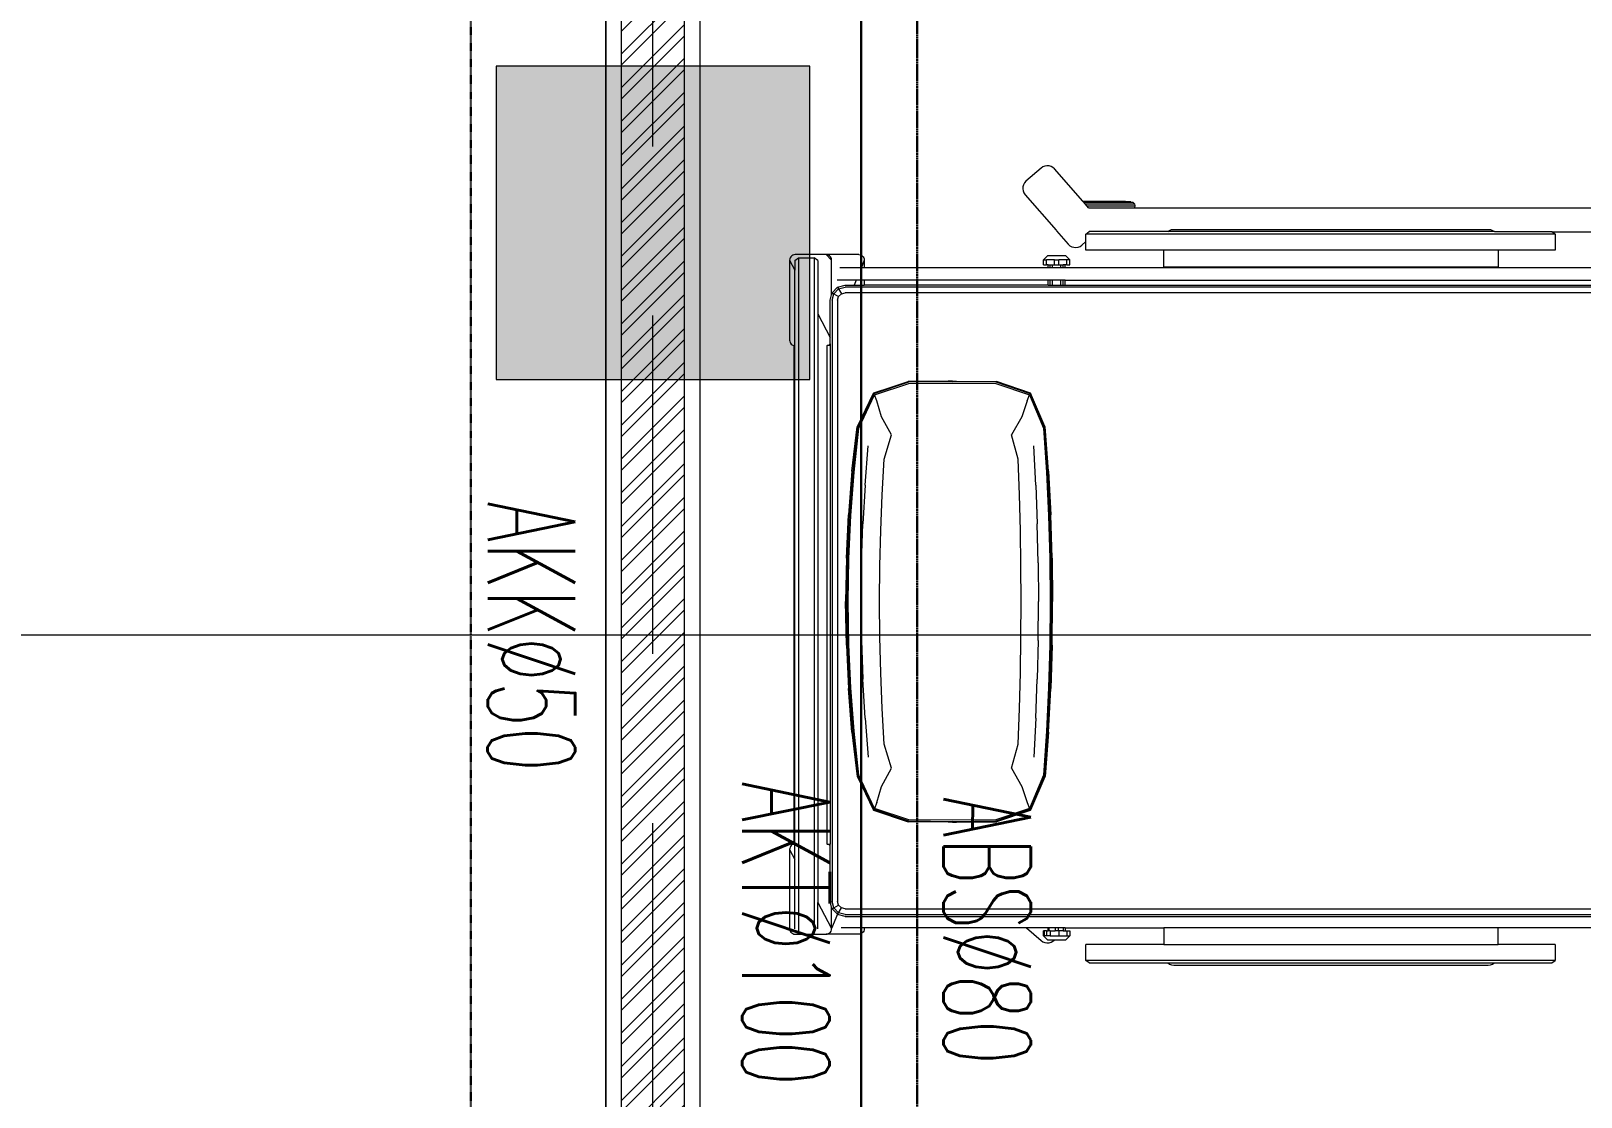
# Model space of a CAD drawing. Header units: millimetres. Extents: x -280308 to 6402717, y -14 to 2073074.
# Drawn here: x 12316 to 14788, y 479603 to 481305 of the extents above; entities that cross this region are included whole.
import ezdxf
from ezdxf.enums import TextEntityAlignment as Align

# ---------------------------------------------------------------- set-up
doc = ezdxf.new("R2010")
doc.units = ezdxf.units.MM
for name, pattern in [('ACAD_ISO08W100', [36, 24, -3, 6, -3]), ('DASHDOT', [1, 0.5, -0.25, 0, -0.25]), ('DASHED2', [0.375, 0.25, -0.125]), ('Default', [0])]:
    doc.linetypes.add(name, pattern=pattern)
doc.layers.get('0').update_dxf_attribs({"lineweight": 0})
for name, color, linetype, lineweight, true_color in [('-P-ABK', 7, 'Continuous', 30, 0x05ffff), ('A-FILL-1', 7, 'Continuous', 0, 0x454545), ('P-AKK', 7, 'DASHDOT', 30, 0xffff05), ('P-AKT', 7, 'Continuous', 30, 0xfe0101)]:
    doc.layers.add(name, color=color, linetype=linetype, lineweight=lineweight, true_color=true_color)
for name, color, linetype, lineweight in [('A-ALINE-3', 111, 'Continuous', 15), ('A-ALINE-6', 117, 'Continuous', 9), ('A-ANNOTATION', 144, 'Continuous', 0), ('A-FURN-EQPM', 177, 'Continuous', 0), ('A-Z22-T-Anno_Text', 152, 'Continuous', 9), ('ARSIR', 251, 'Continuous', 0), ('Struktur', 80, 'Continuous', 20)]:
    doc.layers.add(name, color=color, linetype=linetype, lineweight=lineweight)
doc.layers.add('A-TEXT', color=254, linetype='Continuous')
doc.layers.add('Teks-PL', color=7, linetype='Default', true_color=0xff0a0a)
doc.styles.add('RS', font='ROMANS.SHX', dxfattribs={"width": 0.8})
doc.styles.get("Standard").update_dxf_attribs({"font": 'arial.ttf'})
doc.styles.add('TGF_A', font='arial.ttf')

# ---------------------------------------------------------------- blocks, each defined once
blk = doc.blocks.new('A$C286adef0')
at = {"layer": 'A-FILL-1', "ltscale": 0.25}
h = blk.add_hatch(dxfattribs=at)
h.set_pattern_fill('ANSI32', color=256, scale=4, angle=180)
h.set_pattern_definition([(225, (163950.98, -44539.12), (26.940768, -26.940768), []), (225, (163933.02, -44539.12), (26.940768, -26.940768), [])])
h.paths.add_polyline_path([(59272.8, -21197), (59272.8, -15022), (59372.8, -15022), (59372.8, -21197)])
at = {"color": 0, "linetype": 'DASHED2', "lineweight": -2, "ltscale": 6}
blk.add_lwpolyline([(59397.8, -21197), (63397.8, -21197), (63397.8, -18897), (59397.8, -18897)], close=True, dxfattribs=at)
at = {"layer": 'A-ALINE-3', "linetype": 'Continuous'}
blk.add_lwpolyline([(59272.8, -21197), (59272.8, -15022), (59372.8, -15022), (59372.8, -21197)], close=True, dxfattribs=at)
at = {"layer": 'A-ALINE-6'}
blk.add_lwpolyline([(59247.8, -21197), (59247.8, -15022), (59397.8, -15022), (59397.8, -21197)], close=True, dxfattribs=at)
blk.add_lwpolyline([(59247.8, -17697), (59247.8, -17697), (59247.8, -21197), (57522.8, -21197), (57522.8, -17697), (57547.8, -17697)], dxfattribs=at)
blk = doc.blocks.new('*U552')
at = {"layer": 'A-ANNOTATION', "linetype": 'ACAD_ISO08W100', "ltscale": 0.25}
blk.add_lwpolyline([(0, -5), (0, -90.5606)], dxfattribs=at)
at = {"layer": 'A-TEXT'}
blk.add_attdef('N', text='', height=0.9, dxfattribs=at).set_placement((0, 2.75), align=Align.MIDDLE_CENTER)
blk = doc.blocks.new('A$Cf37525da')
at = {"color": 124, "xscale": -360.0000000000001, "yscale": 360.0000000000001, "zscale": 360.0000000000001, "rotation": 180}
blk.add_blockref('*U552', (-9000, -25932.8), dxfattribs=at)
blk = doc.blocks.new('*U540')
at = {"lineweight": -2}
blk.add_line((19.23314, 0), (14.55073, 0), dxfattribs=at)
at = {"color": 7, "lineweight": -2, "style": 'TGF_A', "flags": 8}
for tag, height, p in [('NOTE1', 0.0625, (0, 0.3375)), ('DET', 0.09375, (0, 0.09612)), ('SHT', 0.075, (0, -0.10211)), ('NOTE2', 0.0625, (0, -0.39942))]:
    blk.add_attdef(tag, text='', height=height, dxfattribs=at).set_placement(p, align=Align.MIDDLE)
blk = doc.blocks.new('A$Cba193409')
at = {"layer": 'A-Z22-T-Anno_Text', "color": 7, "xscale": 4266.666666600002, "yscale": 4266.666666600002, "zscale": 4266.666666600002}
blk.add_blockref('*U540', (-74879.7, -18683), dxfattribs=at)
blk = doc.blocks.new('A$C872eac23')
at = {"color": 0, "linetype": 'ByBlock', "lineweight": -2}
for p, q in [((-0.5429, -0.0018), (-0.5426, 0.0002)), ((-0.5426, 0.0002), (-0.542, 0.0021)), ((-0.542, 0.0021), (-0.5409, 0.0037)), ((-0.5409, 0.0037), (-0.5396, 0.0051)), ((-0.5396, 0.0051), (-0.5379, 0.0061)), ((-0.5379, 0.0061), (-0.536, 0.0068)), ((-0.536, 0.0068), (-0.534, 0.007)), ((-0.534, 0.007), (-0.4063, 0.007)), ((-0.534, 0.007), (-0.518, -0.0014)), ((-0.4063, 0.007), (-0.4046, 0.0069)), ((-0.4046, 0.0069), (-0.4029, 0.0063)), ((-0.4029, 0.0063), (-0.4014, 0.0055)), ((-0.4014, 0.0055), (-0.4001, 0.0045)), ((-0.4001, 0.0045), (-0.399, 0.0031)), ((-0.399, 0.0031), (-0.3982, 0.0017)), ((-0.3982, 0.0017), (-0.3977, 0)), ((-0.3977, 0), (0.3977, 0)), ((0.3977, 0), (0.3982, 0.0017)), ((0.3982, 0.0017), (0.399, 0.0032)), ((0.399, 0.0032), (0.4001, 0.0045)), ((0.4001, 0.0045), (0.4014, 0.0055)), ((0.4014, 0.0055), (0.4029, 0.0063)), ((0.4029, 0.0063), (0.4046, 0.0069)), ((0.4046, 0.0069), (0.4064, 0.007)), ((0.4064, 0.007), (0.5327, 0.007)), ((0.4064, 0.007), (0.4222, -0.0014)), ((0.5327, 0.007), (0.5348, 0.0068)), ((0.5348, 0.0068), (0.5366, 0.0061)), ((0.5366, 0.0061), (0.5383, 0.0051)), ((0.5383, 0.0051), (0.5396, 0.0037)), ((0.5396, 0.0037), (0.5407, 0.0021)), ((0.5407, 0.0021), (0.5413, 0.0002)), ((0.5413, 0.0002), (0.5416, -0.0018)), ((-0.5429, -0.0511), (-0.5429, -0.0018)), ((-0.5333, -0.0014), (-0.5378, -0.0071)), ((-0.5378, -0.0071), (-0.5378, -0.0321)), ((-0.5378, -0.0071), (0.5376, -0.0071)), ((-0.5333, -0.0014), (-0.518, -0.0014)), ((0.4222, -0.0014), (-0.518, -0.0014)), ((0.5331, -0.0014), (0.4222, -0.0014)), ((0.5416, -0.0018), (0.5416, -0.0511)), ((-0.5333, -0.0378), (-0.5378, -0.0321)), ((-0.5378, -0.0321), (0.5376, -0.0321)), ((-0.5333, -0.0378), (-0.4486, -0.0378)), ((-0.4486, -0.0378), (-0.4109, -0.0575)), ((-0.4486, -0.0378), (0.4909, -0.0378)), ((0.4909, -0.0378), (0.5317, -0.0594)), ((0.5331, -0.0378), (0.4909, -0.0378)), ((-0.5429, -0.1034), (-0.5429, -0.0511)), ((-0.5426, -0.0531), (-0.5429, -0.0511)), ((-0.534, -0.06), (-0.5429, -0.0511)), ((-0.542, -0.055), (-0.5426, -0.0531)), ((-0.5409, -0.0566), (-0.542, -0.055)), ((-0.5396, -0.058), (-0.5409, -0.0566)), ((-0.5379, -0.0591), (-0.5396, -0.058)), ((-0.536, -0.0597), (-0.5379, -0.0591)), ((-0.534, -0.06), (-0.536, -0.0597)), ((-0.479, -0.06), (-0.534, -0.06)), ((-0.5224, -0.0729), (-0.5224, -0.1075)), ((-0.5019, -0.0991), (-0.5019, -0.0687)), ((-0.4909, -0.0696), (-0.4941, -0.0817)), ((-0.4821, -0.0608), (-0.4909, -0.0696)), ((-0.4909, -0.0696), (-0.4881, -0.0712)), ((-0.4881, -0.0712), (-0.4909, -0.0817)), ((-0.4805, -0.0636), (-0.4881, -0.0712)), ((-0.4881, -0.0712), (-0.4805, -0.0757)), ((-0.479, -0.06), (-0.4821, -0.0608)), ((-0.4821, -0.0608), (-0.4805, -0.0636)), ((-0.47, -0.0608), (-0.4805, -0.0636)), ((-0.4805, -0.0636), (-0.476, -0.0712)), ((-0.476, -0.0712), (-0.4805, -0.0757)), ((-0.47, -0.0575), (-0.479, -0.06)), ((-0.47, -0.0696), (-0.476, -0.0712)), ((-0.4109, -0.0575), (-0.47, -0.0575)), ((-0.47, -0.0608), (0.4892, -0.0608)), ((-0.47, -0.0696), (0.4892, -0.0696)), ((-0.4003, -0.0575), (-0.4109, -0.0575)), ((-0.4001, -0.0574), (-0.4003, -0.0575)), ((-0.4003, -0.0575), (-0.3977, -0.0575)), ((-0.399, -0.0561), (-0.4001, -0.0574)), ((-0.3982, -0.0546), (-0.399, -0.0561)), ((-0.3977, -0.0529), (-0.3982, -0.0546)), ((-0.3977, -0.0575), (-0.3977, -0.0529)), ((0.3977, -0.0529), (-0.3977, -0.0529)), ((-0.3977, -0.0575), (0.3977, -0.0575)), ((0.3982, -0.0546), (0.3977, -0.0529)), ((0.3977, -0.0529), (0.3977, -0.0575)), ((0.4003, -0.0575), (0.3977, -0.0575)), ((0.399, -0.0561), (0.3982, -0.0546)), ((0.4001, -0.0574), (0.399, -0.0561)), ((0.4003, -0.0575), (0.4001, -0.0574)), ((0.4892, -0.0575), (0.4003, -0.0575)), ((0.4982, -0.06), (0.4892, -0.0575)), ((0.4996, -0.0636), (0.4892, -0.0608)), ((0.4952, -0.0712), (0.4892, -0.0696)), ((0.4996, -0.0636), (0.4952, -0.0712)), ((0.4996, -0.0757), (0.4952, -0.0712)), ((0.5327, -0.06), (0.4982, -0.06)), ((0.5013, -0.0608), (0.4982, -0.06)), ((0.5013, -0.0608), (0.4996, -0.0636)), ((0.5073, -0.0712), (0.4996, -0.0636)), ((0.5073, -0.0712), (0.4996, -0.0757)), ((0.5099, -0.0694), (0.5013, -0.0608)), ((0.5101, -0.0696), (0.5073, -0.0712)), ((0.5101, -0.0817), (0.5073, -0.0712)), ((0.5099, -0.0694), (0.5327, -0.06)), ((0.5101, -0.0696), (0.5099, -0.0694)), ((0.5133, -0.0817), (0.5101, -0.0696)), ((0.5317, -0.0595), (0.5317, -0.0594)), ((0.5317, -0.0594), (0.5327, -0.06)), ((0.5348, -0.0597), (0.5327, -0.06)), ((0.5366, -0.0591), (0.5348, -0.0597)), ((0.5383, -0.058), (0.5366, -0.0591)), ((0.5396, -0.0566), (0.5383, -0.058)), ((0.5407, -0.055), (0.5396, -0.0566)), ((0.5413, -0.0531), (0.5407, -0.055)), ((0.5416, -0.0511), (0.5413, -0.0531)), ((0.5416, -0.1034), (0.5416, -0.0511)), ((-0.5019, -0.0991), (-0.4941, -0.0959)), ((-0.4941, -0.0817), (-0.4941, -0.0959)), ((-0.4941, -0.0959), (-0.4941, -0.1122)), ((-0.4909, -2.1111), (-0.4909, -0.0817)), ((-0.4805, -0.0757), (-0.4821, -0.0817)), ((-0.4821, -2.1111), (-0.4821, -0.0817)), ((-0.1973, -0.0925), (-0.2681, -0.1009)), ((-0.2669, -0.1017), (-0.1965, -0.0936)), ((-0.196, -0.096), (-0.266, -0.1035)), ((-0.1973, -0.0925), (-0.1276, -0.0868)), ((-0.1965, -0.0936), (-0.127, -0.0881)), ((-0.1268, -0.0907), (-0.196, -0.096)), ((-0.0584, -0.0835), (-0.1276, -0.0868)), ((-0.127, -0.0881), (-0.0581, -0.0849)), ((-0.058, -0.0875), (-0.1268, -0.0907)), ((-0.0584, -0.0835), (0.0109, -0.0824)), ((-0.0581, -0.0849), (0.0109, -0.0838)), ((0.0109, -0.0865), (-0.058, -0.0875)), ((0.0801, -0.0835), (0.0109, -0.0824)), ((0.0109, -0.0838), (0.0798, -0.0849)), ((0.0797, -0.0875), (0.0109, -0.0865)), ((0.1485, -0.0907), (0.0797, -0.0875)), ((0.0798, -0.0849), (0.1487, -0.0881)), ((0.0801, -0.0835), (0.1493, -0.0868)), ((0.2178, -0.096), (0.1485, -0.0907)), ((0.1487, -0.0881), (0.2182, -0.0936)), ((0.2191, -0.0925), (0.1493, -0.0868)), ((0.2878, -0.1035), (0.2178, -0.096)), ((0.2182, -0.0936), (0.2887, -0.1017)), ((0.2191, -0.0925), (0.2898, -0.1009)), ((0.5013, -0.0817), (0.4996, -0.0757)), ((0.5013, -0.0817), (0.5013, -1.3546)), ((0.5101, -0.0817), (0.5101, -1.3546)), ((0.5133, -0.0817), (0.5133, -1.3546)), ((0.5317, -0.1122), (0.5317, -0.0752)), ((-0.5429, -0.1034), (-0.5426, -0.1054)), ((-0.5426, -0.1054), (-0.542, -0.1072)), ((-0.542, -0.1072), (-0.5409, -0.1089)), ((-0.5409, -0.1089), (-0.5396, -0.1103)), ((-0.5396, -0.1103), (-0.5379, -0.1113)), ((-0.5379, -0.1113), (-0.536, -0.112)), ((-0.536, -0.112), (-0.534, -0.1122)), ((-0.534, -0.1122), (-0.5224, -0.1075)), ((-0.534, -0.1122), (-0.5224, -0.1122)), ((-0.5224, -0.1075), (-0.5224, -0.1122)), ((-0.5224, -0.1122), (-0.5224, -0.4056)), ((-0.5019, -0.1122), (-0.5019, -0.0991)), ((-0.5019, -0.1122), (-0.4941, -0.1122)), ((-0.5019, -0.4056), (-0.5019, -0.1122)), ((-0.4941, -0.4056), (-0.4941, -0.1122)), ((-0.2688, -0.1013), (-0.3218, -0.127)), ((-0.3205, -0.1274), (-0.2669, -0.1017)), ((-0.266, -0.1035), (-0.3191, -0.1286)), ((-0.2688, -0.1013), (-0.2681, -0.1009)), ((-0.1752, -0.1134), (-0.2375, -0.1183)), ((-0.1752, -0.1134), (-0.1131, -0.1099)), ((-0.0511, -0.1078), (-0.1131, -0.1099)), ((-0.0511, -0.1078), (0.0109, -0.1071)), ((0.0729, -0.1078), (0.0109, -0.1071)), ((0.0729, -0.1078), (0.1348, -0.1099)), ((0.1969, -0.1134), (0.1348, -0.1099)), ((0.1969, -0.1134), (0.2592, -0.1183)), ((0.3408, -0.1286), (0.2878, -0.1035)), ((0.2887, -0.1017), (0.3422, -0.1274)), ((0.2906, -0.1013), (0.2898, -0.1009)), ((0.2906, -0.1013), (0.3435, -0.127)), ((0.5317, -0.1122), (0.5327, -0.1122)), ((0.5317, -0.371), (0.5317, -0.1122)), ((0.5327, -0.1122), (0.5348, -0.112)), ((0.5348, -0.112), (0.5366, -0.1113)), ((0.5366, -0.1113), (0.5383, -0.1103)), ((0.5383, -0.1103), (0.5396, -0.1089)), ((0.5396, -0.1089), (0.5407, -0.1072)), ((0.5407, -0.1072), (0.5413, -0.1054)), ((0.5413, -0.1054), (0.5416, -0.1034)), ((-0.3223, -0.1273), (-0.3405, -0.1824)), ((-0.3218, -0.127), (-0.3404, -0.1823)), ((-0.3392, -0.1825), (-0.3205, -0.1274)), ((-0.3191, -0.1286), (-0.3374, -0.1831)), ((-0.3218, -0.127), (-0.3223, -0.1273)), ((-0.3205, -0.1274), (-0.3218, -0.127)), ((-0.3096, -0.1319), (-0.3191, -0.1286)), ((-0.2843, -0.1394), (-0.3096, -0.1319)), ((-0.2551, -0.1558), (-0.2843, -0.1394)), ((-0.2166, -0.1437), (-0.2551, -0.1558)), ((-0.1597, -0.1406), (-0.2166, -0.1437)), ((-0.1028, -0.1384), (-0.1597, -0.1406)), ((-0.046, -0.137), (-0.1028, -0.1384)), ((0.0109, -0.1366), (-0.046, -0.137)), ((0.0677, -0.137), (0.0109, -0.1366)), ((0.1246, -0.1384), (0.0677, -0.137)), ((0.1814, -0.1406), (0.1246, -0.1384)), ((0.2384, -0.1437), (0.1814, -0.1406)), ((0.2768, -0.1558), (0.2384, -0.1437)), ((0.306, -0.1394), (0.2768, -0.1558)), ((0.3314, -0.1319), (0.306, -0.1394)), ((0.3314, -0.1319), (0.3408, -0.1286)), ((0.3591, -0.1831), (0.3408, -0.1286)), ((0.3435, -0.127), (0.3422, -0.1274)), ((0.3422, -0.1274), (0.3609, -0.1825)), ((0.344, -0.1273), (0.3435, -0.127)), ((0.3435, -0.127), (0.3621, -0.1823)), ((0.3623, -0.1824), (0.344, -0.1273)), ((-0.3408, -0.246), (-0.3404, -0.1823)), ((-0.3405, -0.1824), (-0.3408, -0.246)), ((-0.3398, -0.2526), (-0.3392, -0.1825)), ((-0.3374, -0.1831), (-0.3379, -0.2526)), ((0.3596, -0.2526), (0.3591, -0.1831)), ((0.3609, -0.1825), (0.3615, -0.2526)), ((0.3626, -0.246), (0.3621, -0.1823)), ((0.3626, -0.246), (0.3623, -0.1824)), ((-0.3409, -0.2526), (-0.3408, -0.246)), ((0.3626, -0.2526), (0.3626, -0.246)), ((-0.3409, -0.2526), (-0.3408, -0.2592)), ((-0.3408, -0.2592), (-0.3405, -0.3228)), ((-0.3408, -0.2592), (-0.3404, -0.3229)), ((-0.3392, -0.3227), (-0.3398, -0.2526)), ((-0.3379, -0.2526), (-0.3374, -0.3221)), ((0.3591, -0.3221), (0.3596, -0.2526)), ((0.3615, -0.2526), (0.3609, -0.3227)), ((0.3626, -0.2592), (0.3621, -0.3229)), ((0.3623, -0.3228), (0.3626, -0.2592)), ((0.3626, -0.2526), (0.3626, -0.2592)), ((-0.3405, -0.3228), (-0.3223, -0.377)), ((-0.3218, -0.3773), (-0.3404, -0.3229)), ((-0.3205, -0.3769), (-0.3392, -0.3227)), ((-0.3374, -0.3221), (-0.3191, -0.3756)), ((0.3408, -0.3756), (0.3591, -0.3221)), ((0.3609, -0.3227), (0.3422, -0.3769)), ((0.3435, -0.3773), (0.3621, -0.3229)), ((0.344, -0.377), (0.3623, -0.3228)), ((-0.681, -0.3941), (-0.6601, -0.3701)), ((-0.6601, -0.3701), (-0.6575, -0.3677)), ((-0.6575, -0.3677), (-0.6545, -0.3661)), ((-0.6545, -0.3661), (-0.6512, -0.3651)), ((-0.6512, -0.3651), (-0.6479, -0.3649)), ((-0.6479, -0.3649), (-0.6445, -0.3654)), ((-0.6445, -0.3654), (-0.6414, -0.3667)), ((-0.6414, -0.3667), (-0.6384, -0.3687)), ((-0.6384, -0.3687), (-0.5819, -0.4181)), ((-0.3096, -0.3719), (-0.2843, -0.3637)), ((-0.2843, -0.3637), (-0.2551, -0.3469)), ((-0.2166, -0.3578), (-0.2551, -0.3469)), ((-0.1597, -0.3597), (-0.2166, -0.3578)), ((-0.1028, -0.3612), (-0.1597, -0.3597)), ((-0.046, -0.362), (-0.1028, -0.3612)), ((0.0109, -0.3623), (-0.046, -0.362)), ((0.0677, -0.362), (0.0109, -0.3623)), ((0.1246, -0.3612), (0.0677, -0.362)), ((0.1814, -0.3597), (0.1246, -0.3612)), ((0.2384, -0.3578), (0.1814, -0.3597)), ((0.2768, -0.3469), (0.2384, -0.3578)), ((0.2768, -0.3469), (0.306, -0.3637)), ((0.306, -0.3637), (0.3314, -0.3719)), ((-0.683, -0.397), (-0.681, -0.3941)), ((-0.3223, -0.377), (-0.3218, -0.3773)), ((-0.3218, -0.3773), (-0.3205, -0.3769)), ((-0.2688, -0.4001), (-0.3218, -0.3773)), ((-0.2669, -0.3997), (-0.3205, -0.3769)), ((-0.3096, -0.3719), (-0.3191, -0.3756)), ((-0.3191, -0.3756), (-0.266, -0.3979)), ((-0.1752, -0.3857), (-0.2375, -0.3827)), ((-0.1752, -0.3857), (-0.1131, -0.388)), ((-0.0511, -0.3893), (-0.1131, -0.388)), ((-0.0511, -0.3893), (0.0109, -0.3898)), ((0.0729, -0.3893), (0.0109, -0.3898)), ((0.0729, -0.3893), (0.1348, -0.388)), ((0.1969, -0.3857), (0.1348, -0.388)), ((0.1969, -0.3857), (0.2592, -0.3827)), ((0.2878, -0.3979), (0.3408, -0.3756)), ((0.3422, -0.3769), (0.2887, -0.3997)), ((0.2906, -0.4001), (0.3435, -0.3773)), ((0.3314, -0.3719), (0.3408, -0.3756)), ((0.3422, -0.3769), (0.3435, -0.3773)), ((0.3435, -0.3773), (0.344, -0.377)), ((0.5317, -0.371), (0.5519, -0.3941)), ((0.5317, -0.4056), (0.5317, -0.371)), ((0.5519, -0.3941), (0.5539, -0.397)), ((-0.6848, -0.4035), (-0.6843, -0.4002)), ((-0.6846, -0.4069), (-0.6848, -0.4035)), ((-0.6836, -0.4101), (-0.6846, -0.4069)), ((-0.6843, -0.4002), (-0.683, -0.397)), ((-0.6819, -0.4131), (-0.6836, -0.4101)), ((-0.6796, -0.4157), (-0.6819, -0.4131)), ((-0.6281, -0.4607), (-0.6796, -0.4157)), ((-0.5819, -0.4181), (-0.5817, -0.4182)), ((-0.5819, -0.4181), (-0.5817, -0.4183)), ((-0.5817, -0.4183), (-0.5817, -0.4182)), ((-0.5817, -0.4182), (-0.5811, -0.4188)), ((-0.5817, -0.4183), (-0.5811, -0.4188)), ((-0.5811, -0.4188), (-0.5596, -0.4376)), ((-0.5348, -0.3981), (-0.5416, -0.405)), ((-0.5416, -0.405), (-0.5416, -0.4332)), ((-0.5267, -0.3981), (-0.5348, -0.3981)), ((-0.5348, -0.3981), (-0.5348, -0.403)), ((-0.5267, -0.403), (-0.5348, -0.403)), ((-0.5348, -0.4154), (-0.5348, -0.403)), ((-0.5267, -0.4154), (-0.5348, -0.4154)), ((-0.5348, -0.4154), (-0.5348, -0.4227)), ((-0.5267, -0.3981), (-0.5267, -0.403)), ((-0.5267, -0.4056), (-0.5267, -0.403)), ((-0.5224, -0.4056), (-0.5267, -0.4056)), ((-0.5267, -0.4056), (-0.5267, -0.4087)), ((-0.5224, -0.4087), (-0.5267, -0.4087)), ((-0.5267, -0.4087), (-0.5267, -0.4123)), ((-0.5224, -0.4123), (-0.5267, -0.4123)), ((-0.5267, -0.4123), (-0.5267, -0.4154)), ((-0.5267, -0.4154), (-0.5267, -0.4227)), ((-0.5224, -0.4056), (-0.5224, -0.4087)), ((-0.5224, -0.4087), (-0.5224, -0.4123)), ((-0.5224, -0.4123), (-0.5224, -0.4258)), ((-0.4941, -0.4056), (-0.5019, -0.4056)), ((-0.5019, -0.4087), (-0.5019, -0.4056)), ((-0.4941, -0.4087), (-0.5019, -0.4087)), ((-0.5019, -0.4123), (-0.5019, -0.4087)), ((-0.4941, -0.4123), (-0.5019, -0.4123)), ((-0.5019, -0.4258), (-0.5019, -0.4123)), ((-0.4941, -0.4056), (-0.4941, -0.4087)), ((-0.4941, -0.4087), (-0.4941, -0.4123)), ((-0.4941, -0.4123), (-0.4941, -0.4258)), ((-0.2681, -0.4005), (-0.2688, -0.4001)), ((-0.1973, -0.406), (-0.2681, -0.4005)), ((-0.1965, -0.4049), (-0.2669, -0.3997)), ((-0.266, -0.3979), (-0.196, -0.4027)), ((-0.1973, -0.406), (-0.1276, -0.4096)), ((-0.127, -0.4085), (-0.1965, -0.4049)), ((-0.196, -0.4027), (-0.1268, -0.4061)), ((-0.0584, -0.4117), (-0.1276, -0.4096)), ((-0.0581, -0.4105), (-0.127, -0.4085)), ((-0.1268, -0.4061), (-0.058, -0.4081)), ((-0.0584, -0.4117), (0.0109, -0.4124)), ((0.0109, -0.4112), (-0.0581, -0.4105)), ((-0.058, -0.4081), (0.0109, -0.4088)), ((0.0109, -0.4088), (0.0797, -0.4081)), ((0.0798, -0.4105), (0.0109, -0.4112)), ((0.0801, -0.4117), (0.0109, -0.4124)), ((0.0797, -0.4081), (0.1485, -0.4061)), ((0.1487, -0.4085), (0.0798, -0.4105)), ((0.0801, -0.4117), (0.1493, -0.4096)), ((0.1485, -0.4061), (0.2178, -0.4027)), ((0.2182, -0.4049), (0.1487, -0.4085)), ((0.2191, -0.406), (0.1493, -0.4096)), ((0.2178, -0.4027), (0.2878, -0.3979)), ((0.2887, -0.3997), (0.2182, -0.4049)), ((0.2191, -0.406), (0.2898, -0.4005)), ((0.2898, -0.4005), (0.2906, -0.4001)), ((0.5363, -0.4056), (0.5317, -0.4056)), ((0.5317, -0.4064), (0.5317, -0.4056)), ((0.5317, -0.4064), (0.5363, -0.4064)), ((0.5317, -0.4167), (0.5317, -0.4064)), ((0.5317, -0.4167), (0.5363, -0.4167)), ((0.5317, -0.4214), (0.5317, -0.4167)), ((0.5363, -0.3993), (0.5363, -0.3981)), ((0.5444, -0.3981), (0.5363, -0.3981)), ((0.5363, -0.403), (0.5363, -0.3993)), ((0.5363, -0.3993), (0.5444, -0.3993)), ((0.5363, -0.403), (0.5363, -0.4056)), ((0.5363, -0.403), (0.5444, -0.403)), ((0.5363, -0.4064), (0.5363, -0.4056)), ((0.5363, -0.4086), (0.5363, -0.4064)), ((0.5363, -0.4086), (0.5444, -0.4086)), ((0.5363, -0.4086), (0.5363, -0.4167)), ((0.5363, -0.4214), (0.5363, -0.4167)), ((0.5444, -0.3993), (0.5444, -0.3981)), ((0.5511, -0.405), (0.5444, -0.3981)), ((0.5444, -0.403), (0.5444, -0.3993)), ((0.5444, -0.4086), (0.5444, -0.403)), ((0.5444, -0.4086), (0.5444, -0.4227)), ((0.5511, -0.4149), (0.5511, -0.405)), ((0.5528, -0.4131), (0.5511, -0.4149)), ((0.5511, -0.4332), (0.5511, -0.4149)), ((0.5545, -0.4101), (0.5528, -0.4131)), ((0.5539, -0.397), (0.5551, -0.4002)), ((0.5554, -0.4069), (0.5545, -0.4101)), ((0.5551, -0.4002), (0.5556, -0.4035)), ((0.5556, -0.4035), (0.5554, -0.4069)), ((-0.5596, -0.4376), (-0.5572, -0.4403)), ((-0.5572, -0.4403), (-0.5555, -0.4433)), ((-0.5555, -0.4433), (-0.5546, -0.4465)), ((-0.5348, -0.4401), (-0.5416, -0.4332)), ((-0.5267, -0.4227), (-0.5348, -0.4227)), ((-0.5348, -0.4352), (-0.5348, -0.4227)), ((-0.5267, -0.4352), (-0.5348, -0.4352)), ((-0.5348, -0.4401), (-0.5348, -0.4352)), ((-0.5267, -0.4401), (-0.5348, -0.4401)), ((-0.5267, -0.4227), (-0.5267, -0.4258)), ((-0.5224, -0.4258), (-0.5267, -0.4258)), ((-0.5267, -0.4258), (-0.5267, -0.4294)), ((-0.5224, -0.4294), (-0.5267, -0.4294)), ((-0.5267, -0.4326), (-0.5267, -0.4294)), ((-0.5224, -0.4326), (-0.5267, -0.4326)), ((-0.5267, -0.4352), (-0.5267, -0.4326)), ((-0.5267, -0.4352), (-0.5267, -0.4401)), ((-0.5224, -0.4258), (-0.5224, -0.4294)), ((-0.5224, -0.4294), (-0.5224, -0.4326)), ((-0.5224, -0.4326), (-0.5224, -1.7081)), ((-0.4941, -0.4258), (-0.5019, -0.4258)), ((-0.5019, -0.4294), (-0.5019, -0.4258)), ((-0.4941, -0.4294), (-0.5019, -0.4294)), ((-0.5019, -0.4326), (-0.5019, -0.4294)), ((-0.4941, -0.4326), (-0.5019, -0.4326)), ((-0.5019, -0.4326), (-0.5019, -1.7083)), ((-0.4941, -0.4258), (-0.4941, -0.4294)), ((-0.4941, -0.4294), (-0.4941, -0.4326)), ((-0.4941, -0.4326), (-0.4941, -1.7084)), ((0.5317, -0.4214), (0.5363, -0.4214)), ((0.5317, -0.4294), (0.5317, -0.4214)), ((0.5317, -0.4294), (0.5363, -0.4294)), ((0.5317, -0.4326), (0.5317, -0.4294)), ((0.5317, -0.4326), (0.5363, -0.4326)), ((0.5317, -0.4326), (0.5317, -0.5902)), ((0.5363, -0.4227), (0.5363, -0.4214)), ((0.5363, -0.4227), (0.5444, -0.4227)), ((0.5363, -0.4294), (0.5363, -0.4227)), ((0.5363, -0.4294), (0.5363, -0.4326)), ((0.5363, -0.4326), (0.5363, -0.4352)), ((0.5363, -0.4352), (0.5444, -0.4352)), ((0.5363, -0.4352), (0.5363, -0.4401)), ((0.5363, -0.4401), (0.5444, -0.4401)), ((0.5444, -0.4227), (0.5444, -0.4352)), ((0.5444, -0.4401), (0.5511, -0.4332)), ((0.5444, -0.4352), (0.5444, -0.4401)), ((-0.6272, -0.4615), (-0.6281, -0.4607)), ((-0.6281, -0.4607), (-0.6281, -0.5289)), ((-0.6264, -0.4622), (-0.6272, -0.4615)), ((-0.6272, -0.5292), (-0.6272, -0.4615)), ((-0.624, -0.4643), (-0.6264, -0.4622)), ((-0.6264, -0.4622), (-0.6264, -0.5406)), ((-0.6208, -0.4671), (-0.624, -0.4643)), ((-0.624, -0.4643), (-0.624, -0.543)), ((-0.6176, -0.4699), (-0.6208, -0.4671)), ((-0.6208, -0.4671), (-0.6208, -0.5438)), ((-0.5757, -0.4657), (-0.5798, -0.471)), ((-0.5637, -0.4657), (-0.5757, -0.4657)), ((-0.5757, -1.2141), (-0.5757, -0.4657)), ((-0.5581, -0.4593), (-0.5637, -0.4657)), ((-0.5502, -0.4657), (-0.5637, -0.4657)), ((-0.5561, -0.4564), (-0.5581, -0.4593)), ((-0.5549, -0.4532), (-0.5561, -0.4564)), ((-0.5544, -0.4498), (-0.5549, -0.4532)), ((-0.5546, -0.4465), (-0.5544, -0.4498)), ((-0.5502, -0.5902), (-0.5502, -0.4657)), ((0.5834, -0.4657), (0.5579, -0.4657)), ((0.5579, -0.5902), (0.5579, -0.4657)), ((0.5875, -0.471), (0.5834, -0.4657)), ((0.5834, -1.2141), (0.5834, -0.4657)), ((-0.6176, -0.4699), (-0.6176, -0.543)), ((-0.5798, -0.5962), (-0.5798, -0.471)), ((0.5875, -0.471), (0.5875, -0.5962)), ((-0.6281, -0.5289), (-0.6272, -0.5292)), ((-0.6272, -0.5374), (-0.6272, -0.5292)), ((-0.6272, -0.5374), (-0.6264, -0.5406)), ((-0.6264, -0.5406), (-0.624, -0.543)), ((-0.624, -0.543), (-0.6208, -0.5438)), ((-0.6208, -0.5438), (-0.6176, -0.543)), ((-0.6176, -0.543), (-0.6176, -1.6843)), ((-0.5231, -0.5902), (-0.5502, -0.5902)), ((-0.5502, -1.1233), (-0.5502, -0.5902)), ((-0.5231, -1.1233), (-0.5231, -0.5902)), ((0.5317, -0.5902), (0.5579, -0.5902)), ((0.5317, -1.1233), (0.5317, -0.5902)), ((0.5579, -0.5902), (0.5579, -1.1233)), ((-0.5828, -0.6024), (-0.5832, -0.6061)), ((-0.5832, -0.6061), (-0.5832, -1.1074)), ((-0.5816, -0.5991), (-0.5828, -0.6024)), ((-0.5798, -0.5962), (-0.5816, -0.5991)), ((-0.5798, -1.1173), (-0.5798, -0.5962)), ((0.5875, -0.5962), (0.5893, -0.5991)), ((0.5875, -0.5962), (0.5875, -1.1173)), ((0.5893, -0.5991), (0.5905, -0.6024)), ((0.5905, -0.6024), (0.5909, -0.6061)), ((0.5909, -0.6061), (0.5909, -1.1074)), ((-0.5832, -1.1074), (-0.5828, -1.1111)), ((-0.5828, -1.1111), (-0.5816, -1.1144)), ((0.5905, -1.1111), (0.5893, -1.1144)), ((0.5909, -1.1074), (0.5905, -1.1111)), ((-0.5816, -1.1144), (-0.5798, -1.1173)), ((-0.5798, -1.1173), (-0.5798, -1.2088)), ((-0.5502, -1.1233), (-0.5231, -1.1233)), ((-0.5502, -1.2141), (-0.5502, -1.1233)), ((0.5579, -1.1233), (0.5317, -1.1233)), ((0.5317, -1.3546), (0.5317, -1.1233)), ((0.5579, -1.2141), (0.5579, -1.1233)), ((0.5893, -1.1144), (0.5875, -1.1173)), ((0.5875, -1.1173), (0.5875, -1.2088)), ((-0.5795, -1.2092), (-0.5798, -1.2088)), ((-0.5795, -1.2092), (-0.5795, -1.6803)), ((-0.5757, -1.2141), (-0.5795, -1.2092)), ((0.5875, -1.2088), (0.5834, -1.2141)), ((-0.5757, -1.2141), (-0.5502, -1.2141)), ((0.5579, -1.2141), (0.5834, -1.2141))]:
    blk.add_line(p, q, dxfattribs=at)
blk = doc.blocks.new('A$C8aa274cb')
at = {"color": 0, "linetype": 'ByBlock', "lineweight": -2, "xscale": -1000.000000000026, "yscale": 1000.000000000026, "zscale": 1000.000000000008, "rotation": 90}
blk.add_blockref('A$C872eac23', (-9050, -18668.4), dxfattribs=at)
blk = doc.blocks.new('A$Ce8dd3f65')
at = {"layer": 'ARSIR', "linetype": 'ByBlock', "lineweight": -2, "ltscale": 0.25}
h = blk.add_hatch(color=256, dxfattribs=at)
h.dxf.hatch_style = 1
h.paths.add_polyline_path([(30100, 3775), (30500, 3775), (30500, 4375), (30100, 4375)])
h.paths.add_polyline_path([(30050, 1875), (30550, 1875), (30550, 2375), (30050, 2375)])
h.paths.add_polyline_path([(44800, 1875), (45300, 1875), (45300, 2375), (44800, 2375)])
h.paths.add_polyline_path([(39025, 1875), (39525, 1875), (39525, 2375), (39025, 2375)])
h.paths.add_polyline_path([(0, 20200), (600, 20200), (600, 19600), (0, 19600)])
h.paths.add_polyline_path([(0, 600), (600, 600), (600, 0), (0, 0)])
h.paths.add_polyline_path([(0, 14300), (600, 14300), (600, 13700), (0, 13700)])
h.paths.add_polyline_path([(0, 5900), (600, 5900), (600, 6500), (0, 6500)])
h.paths.add_polyline_path([(4025, 20175), (4575, 20175), (4575, 19625), (4025, 19625)])
h.paths.add_polyline_path([(4000, 14300), (4600, 14300), (4600, 13700), (4000, 13700)])
h.paths.add_polyline_path([(4025, 25), (4575, 25), (4575, 575), (4025, 575)])
h.paths.add_polyline_path([(4000, 5900), (4600, 5900), (4600, 6500), (4000, 6500)])
h.paths.add_polyline_path([(9025, 20175), (9575, 20175), (9575, 19625), (9025, 19625)])
h.paths.add_polyline_path([(9000, 14300), (9600, 14300), (9600, 13700), (9000, 13700)])
h.paths.add_polyline_path([(9025, 25), (9575, 25), (9575, 575), (9025, 575)])
h.paths.add_polyline_path([(9000, 5900), (9600, 5900), (9600, 6500), (9000, 6500)])
h.paths.add_polyline_path([(15025, 20175), (15575, 20175), (15575, 19625), (15025, 19625)])
h.paths.add_polyline_path([(15000, 14300), (15600, 14300), (15600, 13700), (15000, 13700)])
h.paths.add_polyline_path([(15025, 25), (15575, 25), (15575, 575), (15025, 575)])
h.paths.add_polyline_path([(15000, 5900), (15600, 5900), (15600, 6500), (15000, 6500)])
h.paths.add_polyline_path([(21025, 20175), (21575, 20175), (21575, 19625), (21025, 19625)])
h.paths.add_polyline_path([(21000, 14300), (21600, 14300), (21600, 13700), (21000, 13700)])
h.paths.add_polyline_path([(21025, 25), (21575, 25), (21575, 575), (21025, 575)])
h.paths.add_polyline_path([(21000, 5900), (21600, 5900), (21600, 6500), (21000, 6500)])
h.paths.add_polyline_path([(27025, 20175), (27575, 20175), (27575, 19625), (27025, 19625)])
h.paths.add_polyline_path([(27000, 14300), (27600, 14300), (27600, 13700), (27000, 13700)])
h.paths.add_polyline_path([(27025, 25), (27575, 25), (27575, 575), (27025, 575)])
h.paths.add_polyline_path([(27000, 5900), (27600, 5900), (27600, 6500), (27000, 6500)])
h.paths.add_polyline_path([(33025, 20175), (33575, 20175), (33575, 19625), (33025, 19625)])
h.paths.add_polyline_path([(33000, 14300), (33600, 14300), (33600, 13700), (33000, 13700)])
h.paths.add_polyline_path([(33025, 25), (33575, 25), (33575, 575), (33025, 575)])
h.paths.add_polyline_path([(33000, 5900), (33600, 5900), (33600, 6500), (33000, 6500)])
h.paths.add_polyline_path([(39025, 20175), (39575, 20175), (39575, 19625), (39025, 19625)])
h.paths.add_polyline_path([(39000, 14300), (39600, 14300), (39600, 13700), (39000, 13700)])
h.paths.add_polyline_path([(39025, 25), (39575, 25), (39575, 575), (39025, 575)])
h.paths.add_polyline_path([(39000, 5900), (39600, 5900), (39600, 6500), (39000, 6500)])
h.paths.add_polyline_path([(44775, 20175), (45325, 20175), (45325, 19625), (44775, 19625)])
h.paths.add_polyline_path([(44750, 14300), (45350, 14300), (45350, 13700), (44750, 13700)])
h.paths.add_polyline_path([(44775, 25), (45325, 25), (45325, 575), (44775, 575)])
h.paths.add_polyline_path([(44775, 5900), (45375, 5900), (45375, 6500), (44775, 6500)])
h.paths.add_polyline_path([(49775, 20175), (50325, 20175), (50325, 19625), (49775, 19625)])
h.paths.add_polyline_path([(49750, 14300), (50350, 14300), (50350, 13700), (49750, 13700)])
h.paths.add_polyline_path([(49775, 25), (50325, 25), (50325, 575), (49775, 575)])
h.paths.add_polyline_path([(49750, 5900), (50350, 5900), (50350, 6500), (49750, 6500)])
h.paths.add_polyline_path([(53775, 20175), (54325, 20175), (54325, 19625), (53775, 19625)])
h.paths.add_polyline_path([(53750, 14300), (54350, 14300), (54350, 13700), (53750, 13700)])
h.paths.add_polyline_path([(53775, 25), (54325, 25), (54325, 575), (53775, 575)])
h.paths.add_polyline_path([(53750, 5900), (54350, 5900), (54350, 6500), (53750, 6500)])
h.paths.add_polyline_path([(45300, 3775), (45300, 4175), (44800, 4175), (44800, 3775)])
h.paths.add_polyline_path([(39550, 3775), (39550, 4175), (39050, 4175), (39050, 3775)])
h.paths.add_polyline_path([(27075, 3925), (27475, 3925), (27475, 4425), (27075, 4425)])
h.paths.add_polyline_path([(13300, 16650), (13700, 16650), (13700, 17150), (13300, 17150)])
h.paths.add_polyline_path([(13300, 19650), (13700, 19650), (13700, 20150), (13300, 20150)])
h.paths.add_polyline_path([(30050, 50), (30550, 50), (30550, 550), (30050, 550)])
at = {"layer": 'Struktur', "color": 0, "linetype": 'ByBlock', "lineweight": -2, "ltscale": 0.25}
blk.add_lwpolyline([(44800, 1875), (45300, 1875), (45300, 2375), (44800, 2375)], close=True, dxfattribs=at)
blk = doc.blocks.new('3')
at = {"ltscale": 0.25}
blk.add_blockref('A$C286adef0', (-46014.9, 500445.2), dxfattribs=at)
blk.add_blockref('A$Cf37525da', (22307.9, 498773.3), dxfattribs=at)
at = {"layer": 'A-FURN-EQPM', "color": 0, "linetype": 'ByBlock', "lineweight": -2, "ltscale": 0.25}
blk.add_blockref('A$Cba193409', (22557.9, 499023.3), dxfattribs=at)
at = {"layer": 'A-FURN-EQPM', "ltscale": 0.25}
blk.add_blockref('A$C8aa274cb', (22582.9, 499073.3), dxfattribs=at)
at = {"layer": 'Struktur', "ltscale": 0.25}
blk.add_blockref('A$Ce8dd3f65', (-31742.1, 478873.3), dxfattribs=at)

msp = doc.modelspace()

# ---------------------------------------------------------------- block references
msp.add_blockref('3', (0, 0))

# ---------------------------------------------------------------- next in the draw order: linework, layer by layer
at = {"layer": '-P-ABK', "linetype": 'DASHED2', "ltscale": 5, "flags": 128}
msp.add_lwpolyline([(13729.2, 483688.1), (13729.2, 478829.9)], dxfattribs=at)
at = {"layer": 'P-AKK', "ltscale": 0.001}
msp.add_lwpolyline([(5145.4, 482989.6), (5285.5, 483106.6), (12865.6, 483106.6), (13017.3, 482974.1), (13017.3, 478849.4)], dxfattribs=at)
at = {"layer": 'P-AKT', "linetype": 'Continuous', "flags": 128}
msp.add_lwpolyline([(13640.1, 483276.6), (13640.1, 478843.1)], dxfattribs=at)

# ---------------------------------------------------------------- next in the draw order: texts
at = {"layer": 'Teks-PL', "extrusion": (0.052336, -3.68146e-05, 0.99863), "style": 'RS', "width": 0.6}
for s, p in [('AKK%%C50', (480562.7, -12689, 665)), ('AKT%%C100', (480116, -13094.7, 686.3)), ('ABS%%C80', (480092.1, -13415.3, 703.1))]:
    msp.add_text(s, height=139.78, rotation=180, dxfattribs=at).set_placement(p)

doc.saveas('drawing.dxf')
